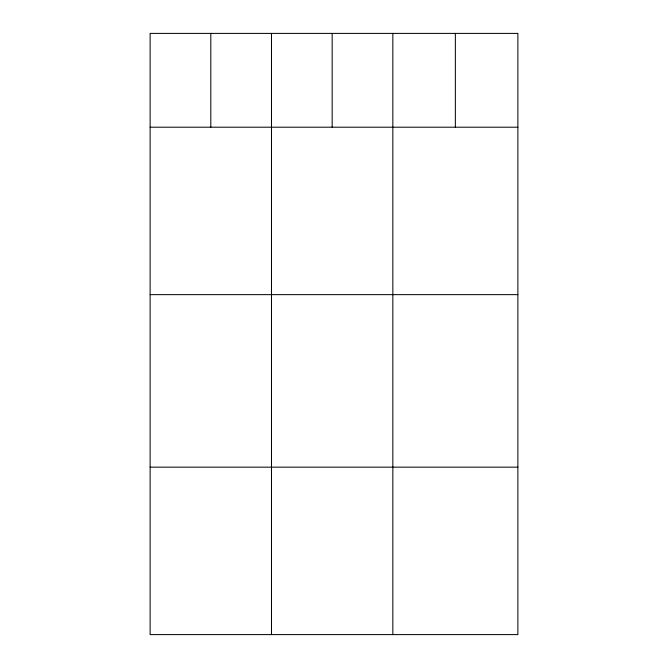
<?xml version="1.0" encoding="UTF-8"?>
<svg xmlns="http://www.w3.org/2000/svg" width="668" height="668" viewBox="0 0 668 668"><rect width="100%" height="100%" fill="white"/><g stroke="black" fill="none" stroke-linecap="round" stroke-linejoin="round"><path stroke-width="1" d="M517.875 127.204L517.875 634.6L150.125 634.6L150.125 33.4L517.875 33.4L517.875 127.204L150.125 127.204M150.125 294.646L517.875 294.646M150.125 467.157L517.875 467.157M455.359 33.4L455.359 127.204M392.842 33.4L392.842 634.6M332.163 33.4L332.163 127.204M271.484 33.4L271.484 634.6M210.804 33.4L210.804 127.204"/></g></svg>
